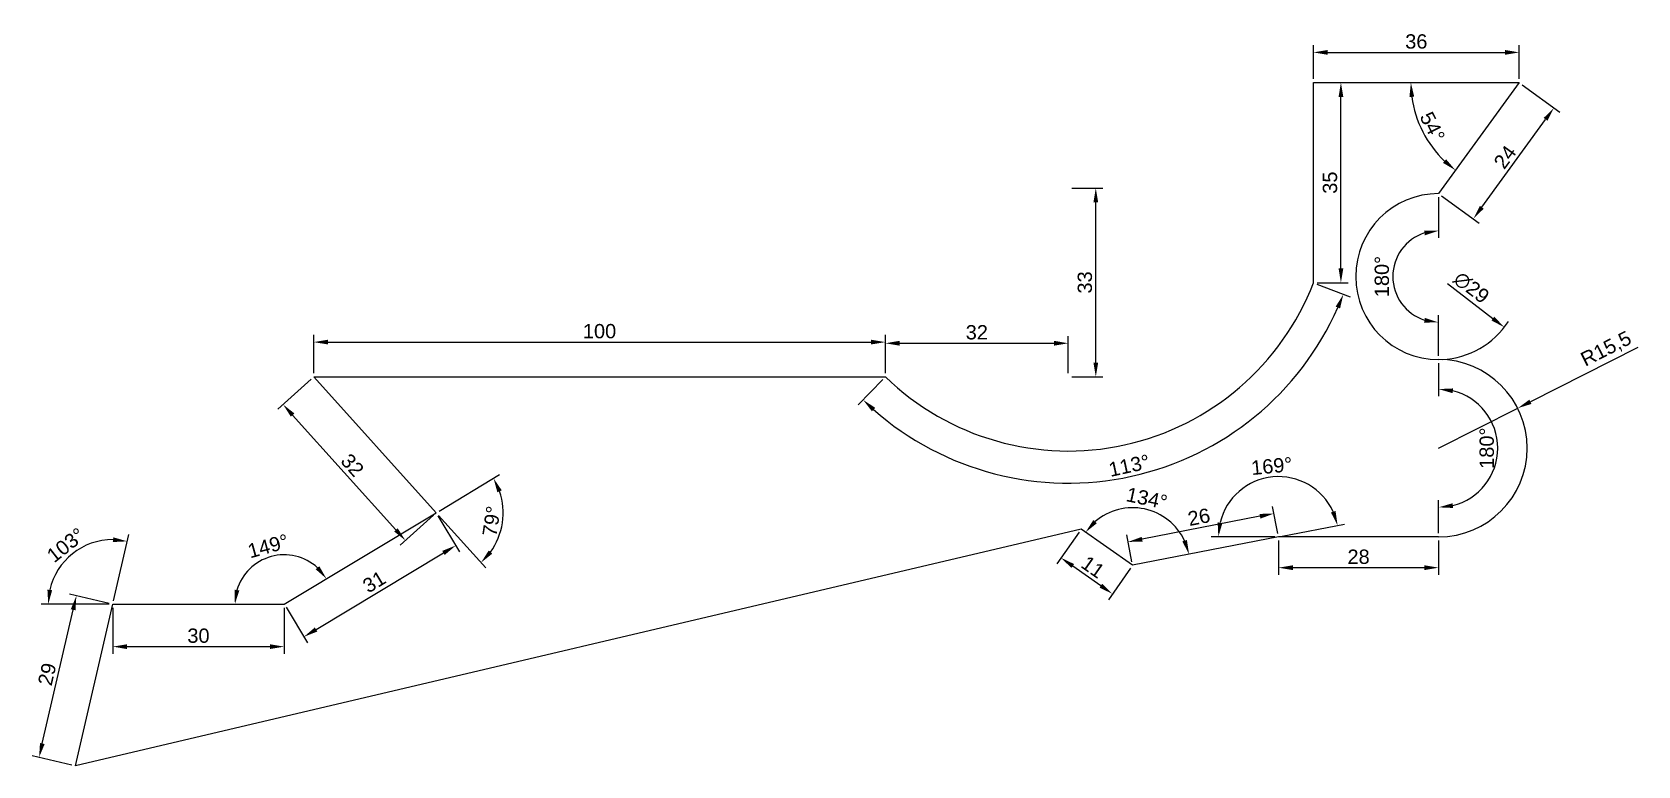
# Model space of a CAD drawing. Header units: millimetres. Extents: x 22 to 303, y 30 to 158.
import ezdxf

# ---------------------------------------------------------------- set-up
doc = ezdxf.new("R2010")
doc.units = ezdxf.units.MM
doc.styles.get("Standard").update_dxf_attribs({"font": 'arial.ttf'})
doc.dimstyles.new('ISO-25', dxfattribs={"dimtxt": 2.5, "dimasz": 2.5, "dimexe": 1.25, "dimexo": 0.625, "dimtad": 1, "dimtxsty": 'Standard', "dimcen": 2.5, "dimadec": 0, "dimazin": 0, "dimtfac": 1, "dimtmove": 0, "dimatfit": 3, "dimfxl": 1, "dimarcsym": 0})

# ---------------------------------------------------------------- blocks, each defined once
blk = doc.blocks.new('*D2')
at = {"color": 0, "lineweight": -2, "transparency": 16777216}
for p, q in [((35.91, 58.4), (28.94, 60.01)), ((24.2, 33.9), (29.6, 57.29)), ((29.39, 30.14), (22.42, 31.75))]:
    blk.add_line(p, q, dxfattribs=at)
at = {"color": 0, "transparency": 16777216}
for points in [[(29.19, 57.38), (30.01, 57.2), (30.16, 59.73)], [(23.8, 34), (24.61, 33.81), (23.64, 31.47)]]:
    blk.add_solid(points, dxfattribs=at)
at = {"layer": 'Defpoints', "color": 0, "transparency": 16777216}
for p in [(30.16, 59.73), (36.52, 58.26), (30, 30)]:
    blk.add_point(p, dxfattribs=at)
at = {"color": 0, "transparency": 16777216, "insert": (25.05, 46.02), "char_height": 2.5, "attachment_point": 5, "rotation": 77}
blk.add_mtext('29', dxfattribs=at)
blk = doc.blocks.new('*D3')
at = {"color": 0, "lineweight": -2, "transparency": 16777216}
for p, q in [((36.52, 57.63), (36.52, 49.59)), ((66.52, 57.63), (66.52, 49.59)), ((39.02, 50.84), (64.02, 50.84))]:
    blk.add_line(p, q, dxfattribs=at)
at = {"color": 0, "transparency": 16777216}
for points in [[(39.02, 51.25), (39.02, 50.42), (36.52, 50.84)], [(64.02, 51.25), (64.02, 50.42), (66.52, 50.84)]]:
    blk.add_solid(points, dxfattribs=at)
at = {"layer": 'Defpoints', "color": 0, "transparency": 16777216}
for p in [(36.52, 58.26), (66.52, 58.26), (66.52, 50.84)]:
    blk.add_point(p, dxfattribs=at)
at = {"color": 0, "transparency": 16777216, "insert": (51.52, 52.74), "char_height": 2.5, "attachment_point": 5}
blk.add_mtext('30', dxfattribs=at)
blk = doc.blocks.new('*D4')
at = {"color": 0, "lineweight": -2, "transparency": 16777216}
for p, q in [((93.42, 73.69), (97.17, 67.44)), ((72.1, 53.84), (94.38, 67.23)), ((66.85, 57.72), (70.6, 51.48))]:
    blk.add_line(p, q, dxfattribs=at)
at = {"color": 0, "transparency": 16777216}
for points in [[(94.17, 67.58), (94.6, 66.87), (96.53, 68.51)], [(71.88, 54.19), (72.31, 53.48), (69.95, 52.55)]]:
    blk.add_solid(points, dxfattribs=at)
at = {"layer": 'Defpoints', "color": 0, "transparency": 16777216}
for p in [(93.1, 74.22), (96.53, 68.51), (66.52, 58.26)]:
    blk.add_point(p, dxfattribs=at)
at = {"color": 0, "transparency": 16777216, "insert": (82.26, 62.16), "char_height": 2.5, "attachment_point": 5, "rotation": 31}
blk.add_mtext('31', dxfattribs=at)
blk = doc.blocks.new('*D5')
at = {"color": 0, "lineweight": -2, "transparency": 16777216}
for p, q in [((71.22, 97.59), (65.39, 92.34)), ((67.99, 91.32), (86.06, 71.25)), ((92.63, 73.8), (86.8, 68.56))]:
    blk.add_line(p, q, dxfattribs=at)
at = {"color": 0, "transparency": 16777216}
for points in [[(68.3, 91.6), (67.68, 91.04), (66.32, 93.17)], [(86.37, 71.53), (85.75, 70.97), (87.73, 69.39)]]:
    blk.add_solid(points, dxfattribs=at)
at = {"layer": 'Defpoints', "color": 0, "transparency": 16777216}
for p in [(71.68, 98), (93.1, 74.22), (87.73, 69.39)]:
    blk.add_point(p, dxfattribs=at)
at = {"color": 0, "transparency": 16777216, "insert": (78.44, 82.56), "char_height": 2.5, "attachment_point": 5, "rotation": 312}
blk.add_mtext('32', dxfattribs=at)
blk = doc.blocks.new('*D6')
at = {"color": 0, "lineweight": -2, "transparency": 16777216}
for p, q in [((71.68, 98.63), (71.68, 105.32)), ((74.18, 104.07), (169.18, 104.07)), ((171.68, 98.63), (171.68, 105.32))]:
    blk.add_line(p, q, dxfattribs=at)
at = {"color": 0, "transparency": 16777216}
for points in [[(74.18, 104.49), (74.18, 103.66), (71.68, 104.07)], [(169.18, 104.49), (169.18, 103.66), (171.68, 104.07)]]:
    blk.add_solid(points, dxfattribs=at)
at = {"layer": 'Defpoints', "color": 0, "transparency": 16777216}
for p in [(171.68, 104.07), (71.68, 98), (171.68, 98)]:
    blk.add_point(p, dxfattribs=at)
at = {"color": 0, "transparency": 16777216, "insert": (121.68, 105.97), "char_height": 2.5, "attachment_point": 5}
blk.add_mtext('100', dxfattribs=at)
blk = doc.blocks.new('*D7')
at = {"color": 0, "lineweight": -2, "transparency": 16777216}
for p, q in [((171.68, 98.63), (171.68, 105.12)), ((203.68, 98.63), (203.68, 105.12)), ((174.18, 103.87), (201.18, 103.87))]:
    blk.add_line(p, q, dxfattribs=at)
at = {"color": 0, "transparency": 16777216}
for points in [[(174.18, 104.29), (174.18, 103.45), (171.68, 103.87)], [(201.18, 104.29), (201.18, 103.45), (203.68, 103.87)]]:
    blk.add_solid(points, dxfattribs=at)
at = {"layer": 'Defpoints', "color": 0, "transparency": 16777216}
for p in [(203.68, 103.87), (171.68, 98), (203.68, 98)]:
    blk.add_point(p, dxfattribs=at)
at = {"color": 0, "transparency": 16777216, "insert": (187.68, 105.77), "char_height": 2.5, "attachment_point": 5}
blk.add_mtext('32', dxfattribs=at)
blk = doc.blocks.new('*D8')
at = {"color": 0, "lineweight": -2, "transparency": 16777216}
for p, q in [((204.31, 131), (209.74, 131)), ((208.49, 100.5), (208.49, 128.5)), ((204.31, 98), (209.74, 98))]:
    blk.add_line(p, q, dxfattribs=at)
at = {"color": 0, "transparency": 16777216}
for points in [[(208.08, 128.5), (208.91, 128.5), (208.49, 131)], [(208.08, 100.5), (208.91, 100.5), (208.49, 98)]]:
    blk.add_solid(points, dxfattribs=at)
at = {"layer": 'Defpoints', "color": 0, "transparency": 16777216}
for p in [(203.68, 131), (208.49, 131), (203.68, 98)]:
    blk.add_point(p, dxfattribs=at)
at = {"color": 0, "transparency": 16777216, "insert": (206.59, 114.5), "char_height": 2.5, "attachment_point": 5, "rotation": 90}
blk.add_mtext('33', dxfattribs=at)
blk = doc.blocks.new('*D9')
at = {"color": 0, "lineweight": -2, "transparency": 16777216}
for p, q in [((247.19, 149.44), (252.62, 149.44)), ((251.37, 116.94), (251.37, 146.94)), ((247.19, 114.44), (252.62, 114.44))]:
    blk.add_line(p, q, dxfattribs=at)
at = {"color": 0, "transparency": 16777216}
for points in [[(250.96, 146.94), (251.79, 146.94), (251.37, 149.44)], [(250.96, 116.94), (251.79, 116.94), (251.37, 114.44)]]:
    blk.add_solid(points, dxfattribs=at)
at = {"layer": 'Defpoints', "color": 0, "transparency": 16777216}
for p in [(246.56, 149.44), (251.37, 149.44), (246.56, 114.44)]:
    blk.add_point(p, dxfattribs=at)
at = {"color": 0, "transparency": 16777216, "insert": (249.47, 131.94), "char_height": 2.5, "attachment_point": 5, "rotation": 90}
blk.add_mtext('35', dxfattribs=at)
blk = doc.blocks.new('*D10')
at = {"color": 0, "lineweight": -2, "transparency": 16777216}
for p, q in [((246.56, 150.07), (246.56, 155.96)), ((249.06, 154.71), (280.06, 154.71)), ((282.56, 150.07), (282.56, 155.96))]:
    blk.add_line(p, q, dxfattribs=at)
at = {"color": 0, "transparency": 16777216}
for points in [[(249.06, 155.13), (249.06, 154.29), (246.56, 154.71)], [(280.06, 155.13), (280.06, 154.29), (282.56, 154.71)]]:
    blk.add_solid(points, dxfattribs=at)
at = {"layer": 'Defpoints', "color": 0, "transparency": 16777216}
for p in [(282.56, 154.71), (246.56, 149.44), (282.56, 149.44)]:
    blk.add_point(p, dxfattribs=at)
at = {"color": 0, "transparency": 16777216, "insert": (264.56, 156.61), "char_height": 2.5, "attachment_point": 5}
blk.add_mtext('36', dxfattribs=at)
blk = doc.blocks.new('*D11')
at = {"color": 0, "lineweight": -2, "transparency": 16777216}
for p, q in [((283.07, 149.07), (289.65, 144.29)), ((276.01, 127.63), (287.17, 143)), ((268.96, 129.66), (275.55, 124.87))]:
    blk.add_line(p, q, dxfattribs=at)
at = {"color": 0, "transparency": 16777216}
for points in [[(286.84, 143.25), (287.51, 142.76), (288.64, 145.02)], [(275.67, 127.88), (276.34, 127.39), (274.54, 125.61)]]:
    blk.add_solid(points, dxfattribs=at)
at = {"layer": 'Defpoints', "color": 0, "transparency": 16777216}
for p in [(282.56, 149.44), (288.64, 145.02), (268.46, 130.03)]:
    blk.add_point(p, dxfattribs=at)
at = {"color": 0, "transparency": 16777216, "insert": (280.07, 136.42), "char_height": 2.5, "attachment_point": 5, "rotation": 54}
blk.add_mtext('24', dxfattribs=at)
blk = doc.blocks.new('*D12')
at = {"color": 0, "lineweight": -2, "transparency": 16777216}
for p, q in [((240.46, 69.4), (240.46, 63.39)), ((268.46, 69.4), (268.46, 63.39)), ((265.96, 64.64), (242.96, 64.64))]:
    blk.add_line(p, q, dxfattribs=at)
at = {"color": 0, "transparency": 16777216}
for points in [[(242.96, 65.06), (242.96, 64.22), (240.46, 64.64)], [(265.96, 65.06), (265.96, 64.22), (268.46, 64.64)]]:
    blk.add_solid(points, dxfattribs=at)
at = {"layer": 'Defpoints', "color": 0, "transparency": 16777216}
for p in [(240.46, 70.03), (268.46, 70.03), (240.46, 64.64)]:
    blk.add_point(p, dxfattribs=at)
at = {"color": 0, "transparency": 16777216, "insert": (254.46, 66.54), "char_height": 2.5, "attachment_point": 5}
blk.add_mtext('28', dxfattribs=at)
blk = doc.blocks.new('*D13')
at = {"color": 0, "lineweight": -2, "transparency": 16777216}
for p, q in [((237.21, 73.63), (216.6, 69.62)), ((240.34, 70.64), (239.43, 75.33)), ((214.82, 65.68), (213.9, 70.37))]:
    blk.add_line(p, q, dxfattribs=at)
at = {"color": 0, "transparency": 16777216}
for points in [[(237.13, 74.04), (237.29, 73.22), (239.66, 74.1)], [(216.52, 70.03), (216.68, 69.21), (214.14, 69.14)]]:
    blk.add_solid(points, dxfattribs=at)
at = {"layer": 'Defpoints', "color": 0, "transparency": 16777216}
for p in [(214.14, 69.14), (240.46, 70.03), (214.93, 65.06)]:
    blk.add_point(p, dxfattribs=at)
at = {"color": 0, "transparency": 16777216, "insert": (226.54, 73.49), "char_height": 2.5, "attachment_point": 5, "rotation": 11}
blk.add_mtext('26', dxfattribs=at)
blk = doc.blocks.new('*D14')
at = {"color": 0, "lineweight": -2, "transparency": 16777216}
for p, q in [((205.57, 70.86), (201.7, 65.34)), ((209.38, 61.49), (204.46, 64.93)), ((214.58, 64.55), (210.71, 59.03))]:
    blk.add_line(p, q, dxfattribs=at)
at = {"color": 0, "transparency": 16777216}
for points in [[(204.7, 65.27), (204.22, 64.59), (202.42, 66.36)], [(209.62, 61.83), (209.14, 61.15), (211.43, 60.05)]]:
    blk.add_solid(points, dxfattribs=at)
at = {"layer": 'Defpoints', "color": 0, "transparency": 16777216}
for p in [(205.92, 71.37), (202.42, 66.36), (214.93, 65.06)]:
    blk.add_point(p, dxfattribs=at)
at = {"color": 0, "transparency": 16777216, "insert": (208, 64.75), "char_height": 2.5, "attachment_point": 5, "rotation": 325}
blk.add_mtext('11', dxfattribs=at)
blk = doc.blocks.new('*D15')
at = {"color": 0, "lineweight": -2, "transparency": 16777216}
for p, q in [((36.66, 58.87), (39.34, 70.47)), ((35.9, 58.26), (23.99, 58.26))]:
    blk.add_line(p, q, dxfattribs=at)
blk.add_arc((36.52, 58.26), 11.28, 89.7222, 167.2778, dxfattribs=at)
at = {"color": 0, "transparency": 16777216}
for points in [[(36.63, 69.95), (36.53, 69.12), (39.06, 69.25)], [(25.93, 60.7), (25.1, 60.79), (25.24, 58.26)]]:
    blk.add_solid(points, dxfattribs=at)
at = {"layer": 'Defpoints', "color": 0, "transparency": 16777216}
for p in [(32.42, 68.77), (36.52, 58.26), (36.52, 58.26), (66.52, 58.26), (30, 30)]:
    blk.add_point(p, dxfattribs=at)
at = {"color": 0, "transparency": 16777216, "insert": (28.32, 68.58), "char_height": 2.5, "attachment_point": 5, "rotation": 38.5}
blk.add_mtext('103°', dxfattribs=at)
blk = doc.blocks.new('*D16')
at = {"color": 0, "lineweight": -2, "transparency": 16777216}
blk.add_arc((66.52, 58.26), 8.63, 47.6545, 163.3455, dxfattribs=at)
at = {"color": 0, "transparency": 16777216}
for points in [[(72.66, 64.9), (72.02, 64.37), (73.92, 62.7)], [(58.67, 60.67), (57.84, 60.79), (57.89, 58.26)]]:
    blk.add_solid(points, dxfattribs=at)
at = {"layer": 'Defpoints', "color": 0, "transparency": 16777216}
for p in [(93.1, 74.22), (67.92, 66.77), (36.52, 58.26), (66.52, 58.26), (66.52, 58.26)]:
    blk.add_point(p, dxfattribs=at)
at = {"color": 0, "transparency": 16777216, "insert": (63.71, 68.41), "char_height": 2.5, "attachment_point": 5, "rotation": 15.5}
blk.add_mtext('149°', dxfattribs=at)
blk = doc.blocks.new('*D17')
at = {"color": 0, "lineweight": -2, "transparency": 16777216}
for p, q in [((93.63, 74.54), (104.21, 80.9)), ((93.51, 73.76), (101.77, 64.59))]:
    blk.add_line(p, q, dxfattribs=at)
blk.add_arc((93.1, 74.22), 11.72, 324.2471, 18.7529, dxfattribs=at)
at = {"color": 0, "transparency": 16777216}
for points in [[(103.81, 77.81), (104.57, 78.17), (103.14, 80.26)], [(102.92, 67.1), (102.3, 67.65), (100.94, 65.51)]]:
    blk.add_solid(points, dxfattribs=at)
at = {"layer": 'Defpoints', "color": 0, "transparency": 16777216}
for p in [(71.68, 98), (93.1, 74.22), (93.1, 74.22), (103.99, 69.9), (66.52, 58.26)]:
    blk.add_point(p, dxfattribs=at)
at = {"color": 0, "transparency": 16777216, "insert": (102.8, 72.77), "char_height": 2.5, "attachment_point": 5, "rotation": 81.5}
blk.add_mtext('79°', dxfattribs=at)
blk = doc.blocks.new('*D18')
at = {"color": 0, "lineweight": -2, "transparency": 16777216}
for p, q in [((247.15, 114.22), (252.96, 111.97)), ((171.25, 97.55), (166.91, 93.08))]:
    blk.add_line(p, q, dxfattribs=at)
blk.add_arc((203.68, 131), 51.58, 228.6589, 336.1039, dxfattribs=at)
at = {"color": 0, "transparency": 16777216}
for points in [[(250.45, 110.27), (251.22, 109.95), (251.8, 112.42)], [(169.33, 91.97), (169.9, 92.59), (167.78, 93.98)]]:
    blk.add_solid(points, dxfattribs=at)
at = {"layer": 'Defpoints', "color": 0, "transparency": 16777216}
for p in [(203.68, 131), (246.56, 114.44), (171.68, 98), (197.89, 79.75)]:
    blk.add_point(p, dxfattribs=at)
at = {"color": 0, "transparency": 16777216, "insert": (214.33, 82.48), "char_height": 2.5, "attachment_point": 5, "rotation": 12.3814}
blk.add_mtext('113°', dxfattribs=at)
blk = doc.blocks.new('*D19')
at = {"color": 0, "lineweight": -2, "transparency": 16777216}
blk.add_arc((282.56, 149.44), 18.95, 187.5632, 226.4368, dxfattribs=at)
at = {"color": 0, "transparency": 16777216}
for points in [[(263.36, 146.92), (264.19, 146.97), (263.61, 149.44)], [(269.77, 136.03), (269.24, 135.39), (271.42, 134.11)]]:
    blk.add_solid(points, dxfattribs=at)
at = {"layer": 'Defpoints', "color": 0, "transparency": 16777216}
for p in [(246.56, 149.44), (282.56, 149.44), (282.56, 149.44), (264.54, 143.58), (268.46, 130.03)]:
    blk.add_point(p, dxfattribs=at)
at = {"color": 0, "transparency": 16777216, "insert": (267.37, 141.7), "char_height": 2.5, "attachment_point": 5, "rotation": 297}
blk.add_mtext('54°', dxfattribs=at)
blk = doc.blocks.new('*D20')
at = {"color": 0, "lineweight": -2, "transparency": 16777216}
for p, q in [((268.46, 129.4), (268.46, 122.29)), ((268.46, 101.65), (268.46, 108.76))]:
    blk.add_line(p, q, dxfattribs=at)
blk.add_arc((268.46, 115.53), 8.01, 107.9476, 252.0524, dxfattribs=at)
at = {"color": 0, "transparency": 16777216}
for points in [[(265.92, 123.56), (266.05, 122.74), (268.46, 123.54)], [(266.05, 108.31), (265.92, 107.49), (268.46, 107.51)]]:
    blk.add_solid(points, dxfattribs=at)
at = {"layer": 'Defpoints', "color": 0, "transparency": 16777216}
for p in [(268.46, 130.03), (261.52, 119.53), (268.46, 115.53), (268.46, 101.03)]:
    blk.add_point(p, dxfattribs=at)
at = {"color": 0, "transparency": 16777216, "insert": (258.54, 115.53), "char_height": 2.5, "attachment_point": 5, "rotation": 90}
blk.add_mtext('180°', dxfattribs=at)
blk = doc.blocks.new('*D21')
at = {"color": 0, "lineweight": -2, "transparency": 16777216}
for p, q in [((268.46, 100.4), (268.46, 94.61)), ((268.46, 70.65), (268.46, 76.44))]:
    blk.add_line(p, q, dxfattribs=at)
blk.add_arc((268.46, 85.53), 10.34, 283.8917, 76.1083, dxfattribs=at)
at = {"color": 0, "transparency": 16777216}
for points in [[(270.89, 95.15), (270.99, 95.97), (268.46, 95.86)], [(270.99, 75.08), (270.89, 75.9), (268.46, 75.19)]]:
    blk.add_solid(points, dxfattribs=at)
at = {"layer": 'Defpoints', "color": 0, "transparency": 16777216}
for p in [(268.46, 101.03), (268.46, 85.53), (277.41, 80.36), (268.46, 70.03)]:
    blk.add_point(p, dxfattribs=at)
at = {"color": 0, "transparency": 16777216, "insert": (276.89, 85.53), "char_height": 2.5, "attachment_point": 5, "rotation": 90}
blk.add_mtext('180°', dxfattribs=at)
blk = doc.blocks.new('*D22')
at = {"color": 0, "lineweight": -2, "transparency": 16777216}
for p, q in [((241.07, 70.14), (252.02, 72.27)), ((239.83, 70.03), (228.68, 70.03))]:
    blk.add_line(p, q, dxfattribs=at)
blk.add_arc((240.46, 70.03), 10.53, 24.6349, 166.3651, dxfattribs=at)
at = {"color": 0, "transparency": 16777216}
for points in [[(250.43, 74.54), (249.63, 74.29), (250.79, 72.03)], [(230.64, 72.46), (229.81, 72.56), (229.93, 70.03)]]:
    blk.add_solid(points, dxfattribs=at)
at = {"layer": 'Defpoints', "color": 0, "transparency": 16777216}
for p in [(244.51, 79.74), (240.46, 70.03), (240.46, 70.03), (268.46, 70.03), (214.93, 65.06)]:
    blk.add_point(p, dxfattribs=at)
at = {"color": 0, "transparency": 16777216, "insert": (239.27, 82.4), "char_height": 2.5, "attachment_point": 5, "rotation": 5.5}
blk.add_mtext('169°', dxfattribs=at)
blk = doc.blocks.new('*D23')
at = {"color": 0, "lineweight": -2, "transparency": 16777216}
blk.add_arc((214.93, 65.06), 10.06, 25.2777, 130.7223, dxfattribs=at)
at = {"color": 0, "transparency": 16777216}
for points in [[(208.68, 72.41), (208.06, 72.97), (206.7, 70.83)], [(224.43, 69.49), (223.63, 69.23), (224.81, 66.98)]]:
    blk.add_solid(points, dxfattribs=at)
at = {"layer": 'Defpoints', "color": 0, "transparency": 16777216}
for p in [(220.61, 73.37), (205.92, 71.37), (240.46, 70.03), (214.93, 65.06), (214.93, 65.06)]:
    blk.add_point(p, dxfattribs=at)
at = {"color": 0, "transparency": 16777216, "insert": (217.42, 76.76), "char_height": 2.5, "attachment_point": 5, "rotation": 348}
blk.add_mtext('134°', dxfattribs=at)
blk = doc.blocks.new('*D24')
at = {"color": 0, "lineweight": -2, "transparency": 16777216}
for p, q in [((303.32, 103.14), (284.52, 93.64)), ((268.46, 85.53), (282.29, 92.51))]:
    blk.add_line(p, q, dxfattribs=at)
at = {"color": 0, "transparency": 16777216}
blk.add_solid([(284.34, 94.01), (284.71, 93.27), (282.29, 92.51)], dxfattribs=at)
at = {"layer": 'Defpoints', "color": 0, "transparency": 16777216}
for p in [(282.29, 92.51), (268.46, 85.53)]:
    blk.add_point(p, dxfattribs=at)
at = {"color": 0, "transparency": 16777216, "insert": (297.83, 102.75), "char_height": 2.5, "attachment_point": 5, "rotation": 26.8026}
blk.add_mtext('R15,5', dxfattribs=at)
blk = doc.blocks.new('*D25')
at = {"color": 0, "lineweight": -2, "transparency": 16777216}
blk.add_line((270, 114.34), (277.96, 108.19), dxfattribs=at)
blk.add_arc((268.46, 115.53), 14.5, 272.4696, 327.2772, dxfattribs=at)
at = {"color": 0, "transparency": 16777216}
blk.add_solid([(278.21, 108.52), (277.7, 107.86), (279.94, 106.67)], dxfattribs=at)
at = {"layer": 'Defpoints', "color": 0, "transparency": 16777216}
for p in [(256.98, 124.38), (279.94, 106.67)]:
    blk.add_point(p, dxfattribs=at)
at = {"color": 0, "transparency": 16777216, "insert": (274.19, 113.59), "char_height": 2.5, "attachment_point": 5, "rotation": 322.3379}
blk.add_mtext('∅29', dxfattribs=at)

msp = doc.modelspace()

# ---------------------------------------------------------------- linework, layer by layer
for p, q in [((246.564, 114.442), (246.564, 149.442)), ((246.564, 149.442), (282.564, 149.442)), ((282.564, 149.442), (268.457, 130.025)), ((93.096, 74.223), (71.684, 98.004)), ((71.684, 98.004), (171.684, 98.004)), ((66.524, 58.257), (93.096, 74.223)), ((205.924, 71.373), (30, 30)), ((214.934, 65.064), (205.924, 71.373)), ((240.457, 70.025), (214.934, 65.064)), ((268.457, 70.025), (240.457, 70.025)), ((30, 30), (36.524, 58.257)), ((36.524, 58.257), (66.524, 58.257))]:
    msp.add_line(p, q)
for centre, radius, start, end in [((268.457, 115.525), 14.5, 90, 270), ((203.684, 131.004), 45.967, 225.8814, 338.8814), ((268.457, 85.525), 15.5, 270, 90)]:
    msp.add_arc(centre, radius, start, end)

# ---------------------------------------------------------------- dimensions: what is measured, and where the dimension line sits
for p1, p2, distance, picture, middle in [((246.564, 149.442), (282.564, 149.442), 5.267, '*D10', (264.564, 156.611)), ((246.564, 114.442), (246.564, 149.442), -4.809, '*D9', (249.47, 131.942)), ((268.457, 130.025), (282.564, 149.442), -7.514, '*D11', (280.068, 136.422)), ((203.684, 98.004), (203.684, 131.004), -4.81, '*D8', (206.591, 114.504)), ((71.684, 98.004), (171.684, 98.004), 6.069, '*D6', (121.684, 105.974)), ((171.684, 98.004), (203.684, 98.004), 5.867, '*D7', (187.684, 105.773)), ((71.684, 98.004), (93.096, 74.223), -7.216, '*D5', (78.441, 82.557)), ((66.524, 58.257), (93.096, 74.223), -6.661, '*D4', (82.26, 62.161)), ((240.457, 70.025), (214.934, 65.064), -4.155, '*D13', (226.54, 73.489)), ((214.934, 65.064), (205.924, 71.373), 6.117, '*D14', (207.999, 64.748)), ((268.457, 70.025), (240.457, 70.025), 5.384, '*D12', (254.457, 66.543)), ((30, 30), (36.524, 58.257), 6.528, '*D2', (25.048, 46.025)), ((36.524, 58.257), (66.524, 58.257), -7.42, '*D3', (51.524, 52.739))]:
    dim = msp.add_aligned_dim(p1=p1, p2=p2, distance=distance, dimstyle='ISO-25')
    dim.commit()
    dim.dimension.update_dxf_attribs({"geometry": picture, "text_midpoint": middle})
for base, line1, line2, picture, middle in [((264.538, 143.585), ((282.564, 149.442), (268.457, 130.025)), ((246.564, 149.442), (282.564, 149.442)), '*D19', (267.366, 141.698)), ((103.986, 69.897), ((93.096, 74.223), (71.684, 98.004)), ((66.524, 58.257), (93.096, 74.223)), '*D17', (102.805, 72.772)), ((244.515, 79.742), ((240.457, 70.025), (214.934, 65.064)), ((268.457, 70.025), (240.457, 70.025)), '*D22', (239.265, 82.4)), ((220.608, 73.37), ((214.934, 65.064), (205.924, 71.373)), ((240.457, 70.025), (214.934, 65.064)), '*D23', (217.421, 76.763)), ((67.923, 66.773), ((66.524, 58.257), (93.096, 74.223)), ((36.524, 58.257), (66.524, 58.257)), '*D16', (63.709, 68.406)), ((32.419, 68.766), ((36.524, 58.257), (66.524, 58.257)), ((30, 30), (36.524, 58.257)), '*D15', (28.316, 68.575))]:
    dim = msp.add_angular_dim_2l(base=base, line1=line1, line2=line2, dimstyle='ISO-25')
    dim.commit()
    dim.dimension.update_dxf_attribs({"geometry": picture, "text_midpoint": middle})
for base, center, p1, p2, picture, middle in [((197.888, 79.753), (203.684, 131.004), (171.684, 98.004), (246.564, 114.442), '*D18', (214.335, 82.484)), ((261.517, 119.532), (268.457, 115.525), (268.457, 130.025), (268.457, 101.025), '*D20', (258.542, 115.525)), ((277.408, 80.357), (268.457, 85.525), (268.457, 70.025), (268.457, 101.025), '*D21', (276.892, 85.525))]:
    dim = msp.add_angular_dim_3p(base=base, center=center, p1=p1, p2=p2, dimstyle='ISO-25')
    dim.commit()
    dim.dimension.update_dxf_attribs({"geometry": picture, "text_midpoint": middle})
dim = msp.add_diameter_dim_2p(p1=(256.978, 124.385), p2=(279.935, 106.666), dimstyle='ISO-25')
dim.commit()
dim.dimension.update_dxf_attribs({"geometry": '*D25', "text_midpoint": (272.986, 112.029), "dimtype": 163})
dim = msp.add_radius_dim(center=(268.457, 85.525), mpoint=(282.292, 92.514), dimstyle='ISO-25')
dim.commit()
dim.dimension.update_dxf_attribs({"geometry": '*D24', "text_midpoint": (298.787, 100.848), "dimtype": 164})

doc.saveas('drawing.dxf')
